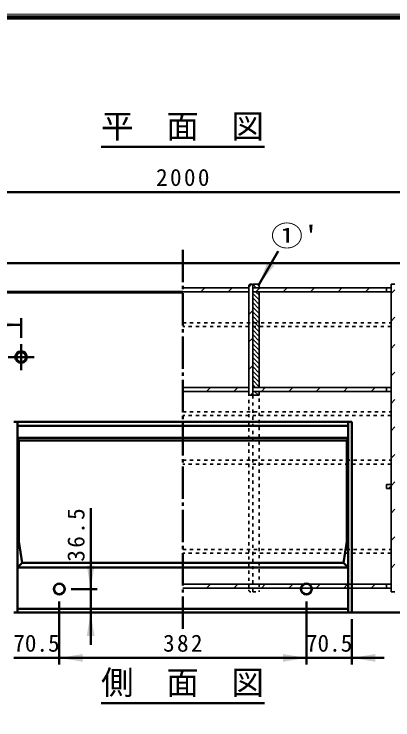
# Model space of a CAD drawing. Units: millimetres, scale not verified. Extents: x 100 to 4105, y 100 to 2870.
# Drawn here: x 2652 to 3237, y 1779 to 2870 of the extents above; entities that cross this region are included whole.
import ezdxf
from ezdxf.enums import TextEntityAlignment as Align

# ---------------------------------------------------------------- set-up
doc = ezdxf.new("R2010")
doc.units = ezdxf.units.MM
doc.header["$LTSCALE"] = 5
doc.linetypes.add('USER1', pattern=[2.2, 1, -1.2])
doc.linetypes.add('USER2', pattern=[13.4, 10, -1.2, 1, -1.2])
doc.layers.add('V-nasSTD', color=7, linetype='Continuous', lineweight=35)
doc.styles.add('ＭＳ ゴシック', font='')
doc.styles.get('ＭＳ ゴシック').set_extended_font_data('MS Gothic')

msp = doc.modelspace()

# ---------------------------------------------------------------- hatches: boundary and pattern name
at = {"layer": 'V-nasSTD'}
for points in [[(3053.872, 2480.969), (3030.676, 2452.792), (3043.48, 2486.969)], [(2626.676, 2383.792), (2662.676, 2389.792), (2626.676, 2395.792)], [(2764.176, 2017.292), (2770.176, 1981.292), (2776.176, 2017.292)], [(2764.176, 1908.792), (2770.176, 1944.792), (2776.176, 1908.792)], [(2757.676, 1880.792), (2721.676, 1874.792), (2757.676, 1868.792)], [(3067.676, 1868.792), (3103.676, 1874.792), (3067.676, 1880.792)], [(3210.176, 1880.792), (3174.176, 1874.792), (3210.176, 1868.792)]]:
    msp.add_hatch(color=256, dxfattribs=at).paths.add_polyline_path(points)

# ---------------------------------------------------------------- linework, layer by layer
at = {"layer": 'V-nasSTD', "lineweight": 100}
msp.add_line((4100, 2865), (105, 2865), dxfattribs=at)
at = {"layer": 'V-nasSTD', "lineweight": 50}
for p, q in [((2786.273, 2664.792), (3039.08, 2664.792)), ((1912.676, 2594.792), (3912.676, 2594.792)), ((3059.966, 2503.524), (3030.676, 2452.792)), ((3912.676, 2484.792), (1912.676, 2484.792)), ((2912.676, 2440.792), (1912.676, 2440.792)), ((2912.676, 2439.792), (1912.676, 2439.792)), ((2162.676, 2389.792), (2662.676, 2389.792)), ((2662.676, 2369.792), (2662.676, 2399.792)), ((2651.176, 2239.792), (2657.176, 2239.792)), ((2657.176, 2239.792), (2657.176, 1944.792)), ((2657.176, 2239.792), (3168.176, 2239.792)), ((3168.176, 2239.792), (3168.176, 1944.792)), ((3174.176, 2239.792), (3168.176, 2239.792)), ((3174.176, 2239.792), (3174.176, 1944.792)), ((2657.176, 2233.792), (3168.176, 2233.792)), ((2657.176, 2214.792), (3168.176, 2214.792)), ((2658.926, 2210.892), (2657.176, 2214.792)), ((3166.427, 2210.892), (3168.176, 2214.792)), ((2658.926, 2210.892), (3166.427, 2210.892)), ((2658.926, 2210.892), (2658.926, 2054.792)), ((3166.427, 2210.892), (3166.427, 2054.792)), ((2770.176, 2106.292), (2770.176, 1981.292)), ((2664.363, 2021.963), (2658.926, 2054.792)), ((3160.989, 2021.963), (3166.427, 2054.792)), ((2664.363, 2021.963), (2657.176, 2014.792)), ((2664.363, 2021.963), (3160.989, 2021.963)), ((3160.989, 2021.963), (3168.176, 2014.792)), ((2657.176, 2014.792), (3168.176, 2014.792)), ((2780.176, 1981.292), (2740.176, 1981.292)), ((2770.176, 1944.792), (2770.176, 1981.292)), ((2721.676, 1864.792), (2721.676, 1961.792)), ((3103.676, 1864.792), (3103.676, 1961.792)), ((2651.176, 1944.792), (2657.176, 1944.792)), ((2651.176, 1944.792), (2657.176, 1944.792)), ((2657.176, 1950.792), (3168.176, 1950.792)), ((2657.176, 1944.792), (3168.176, 1944.792)), ((2770.176, 1894.792), (2770.176, 1944.792)), ((3174.176, 1944.792), (3168.176, 1944.792)), ((3174.176, 1944.792), (3168.176, 1944.792)), ((3174.176, 1944.792), (3168.176, 1944.792)), ((3174.176, 1944.792), (3168.176, 1944.792)), ((3174.176, 1944.792), (3168.176, 1944.792)), ((3174.176, 1944.792), (3168.176, 1944.792)), ((3174.176, 1944.792), (3168.176, 1944.792)), ((3174.176, 1944.792), (3168.176, 1944.792)), ((3174.176, 1944.792), (3912.676, 1944.792)), ((3174.176, 1864.792), (3174.176, 1934.792)), ((2651.176, 1874.792), (2721.676, 1874.792)), ((2721.676, 1874.792), (3103.676, 1874.792)), ((3103.676, 1874.792), (3174.176, 1874.792)), ((3224.176, 1874.792), (3174.176, 1874.792)), ((2786.273, 1804.792), (3039.08, 1804.792))]:
    msp.add_line(p, q, dxfattribs=at)
at = {"layer": 'V-nasSTD', "linetype": 'USER2', "lineweight": 50}
for p, q in [((2912.676, 1919.792), (2912.676, 2509.792)), ((2662.676, 2359.792), (2662.676, 2319.792)), ((2642.676, 2339.792), (2682.676, 2339.792))]:
    msp.add_line(p, q, dxfattribs=at)
at = {"layer": 'V-nasSTD'}
for p, q in [((2912.676, 2446.792), (3014.676, 2446.792)), ((2940.567, 2440.792), (2946.567, 2446.792)), ((2982.993, 2440.792), (2988.993, 2446.792)), ((3019.064, 2452.452), (3014.676, 2448.064)), ((3014.676, 2449.792), (3014.676, 2286.792)), ((3030.676, 2452.792), (3020.676, 2452.792)), ((3020.676, 2452.792), (3030.676, 2452.792)), ((3020.676, 2452.792), (3020.676, 2446.792)), ((3020.676, 2452.792), (3020.676, 2449.792)), ((3030.676, 2452.792), (3020.676, 2452.792)), ((3020.676, 2452.792), (3020.676, 2449.792)), ((3020.676, 2452.43), (3026.314, 2446.792)), ((3020.676, 2449.792), (3020.676, 2280.792)), ((3020.676, 2446.792), (3227.676, 2446.792)), ((3030.676, 2446.049), (3025.42, 2440.792)), ((3027.385, 2452.792), (3030.676, 2449.501)), ((3030.676, 2452.792), (3030.676, 2446.792)), ((3030.676, 2446.792), (3030.676, 2452.792)), ((3031.42, 2446.792), (3030.676, 2446.049)), ((3067.846, 2440.792), (3073.846, 2446.792)), ((3110.273, 2440.792), (3116.273, 2446.792)), ((3152.699, 2440.792), (3158.699, 2446.792)), ((3195.125, 2440.792), (3201.125, 2446.792)), ((3234.676, 2446.792), (3227.676, 2446.792)), ((3227.676, 2446.792), (3227.676, 2440.792)), ((3234.676, 2452.792), (3240.676, 2452.792)), ((3234.676, 2452.792), (3234.676, 1976.792)), ((3240.676, 2443.917), (3234.676, 2437.917)), ((3014.676, 2440.792), (2912.676, 2440.792)), ((3227.676, 2440.792), (3020.676, 2440.792)), ((3020.676, 2438.288), (3030.676, 2428.288)), ((3025.243, 2440.792), (3030.676, 2435.359)), ((3030.676, 2440.792), (3030.676, 2292.792)), ((3030.676, 2393.672), (3030.676, 2440.792)), ((3227.676, 2440.792), (3234.676, 2440.792)), ((3020.676, 2431.217), (3030.676, 2421.217)), ((3020.676, 2424.146), (3030.676, 2414.146)), ((3020.676, 2411.637), (3014.676, 2405.637)), ((3020.676, 2417.075), (3030.676, 2407.075)), ((3020.676, 2410.004), (3030.676, 2400.004)), ((3020.676, 2402.932), (3030.676, 2392.932)), ((3240.676, 2401.49), (3234.676, 2395.49)), ((3020.676, 2395.861), (3030.676, 2385.861)), ((3030.676, 2387.672), (3030.676, 2393.672)), ((3020.676, 2388.79), (3030.676, 2378.79)), ((3020.676, 2381.719), (3030.676, 2371.719)), ((3030.676, 2292.792), (3030.676, 2387.672)), ((3020.676, 2369.211), (3014.676, 2363.211)), ((3020.676, 2374.648), (3030.676, 2364.648)), ((3020.676, 2367.577), (3030.676, 2357.577)), ((3020.676, 2360.506), (3030.676, 2350.506)), ((3240.676, 2359.064), (3234.676, 2353.064)), ((3020.676, 2353.435), (3030.676, 2343.435)), ((3020.676, 2346.364), (3030.676, 2336.364)), ((3020.676, 2339.293), (3030.676, 2329.293)), ((3020.676, 2326.785), (3014.676, 2320.785)), ((3020.676, 2332.222), (3030.676, 2322.222)), ((3020.676, 2325.151), (3030.676, 2315.151)), ((3020.676, 2318.08), (3030.676, 2308.08)), ((3240.676, 2316.637), (3234.676, 2310.637)), ((3020.676, 2311.009), (3030.676, 2301.009)), ((3020.676, 2303.937), (3030.676, 2293.937)), ((2912.676, 2292.792), (3014.676, 2292.792)), ((2949.257, 2286.792), (2955.257, 2292.792)), ((2991.684, 2286.792), (2997.684, 2292.792)), ((3020.676, 2296.866), (3024.751, 2292.792)), ((3020.676, 2292.792), (3227.676, 2292.792)), ((3040.11, 2292.792), (3034.11, 2286.792)), ((3076.537, 2286.792), (3082.537, 2292.792)), ((3118.963, 2286.792), (3124.963, 2292.792)), ((3161.389, 2286.792), (3167.389, 2292.792)), ((3203.816, 2286.792), (3209.816, 2292.792)), ((3234.676, 2292.792), (3227.676, 2292.792)), ((3227.676, 2292.792), (3227.676, 2286.792)), ((3014.676, 2286.792), (2912.676, 2286.792)), ((3014.676, 2286.792), (3014.676, 2280.792)), ((3014.676, 2280.792), (3020.676, 2280.792)), ((3020.676, 2284.358), (3017.11, 2280.792)), ((3227.676, 2286.792), (3020.676, 2286.792)), ((3020.676, 2282.724), (3022.608, 2280.792)), ((3020.676, 2280.792), (3030.676, 2280.792)), ((3023.68, 2286.792), (3029.68, 2280.792)), ((3030.676, 2286.792), (3030.676, 2280.792)), ((3234.676, 2286.792), (3227.676, 2286.792)), ((3240.676, 2274.211), (3234.676, 2268.211)), ((3240.676, 2231.785), (3234.676, 2225.785)), ((3240.676, 2189.358), (3234.676, 2183.358)), ((3234.676, 2142.792), (3227.676, 2142.792)), ((3227.676, 2142.792), (3227.676, 2136.792)), ((3234.676, 2140.932), (3230.537, 2136.792)), ((3240.676, 2146.932), (3234.676, 2140.932)), ((3227.676, 2136.792), (3234.676, 2136.792)), ((3240.676, 2104.505), (3234.676, 2098.505)), ((3240.676, 2062.079), (3234.676, 2056.079)), ((3240.676, 2019.653), (3234.676, 2013.653)), ((2912.676, 1988.792), (3227.676, 1988.792)), ((2912.676, 1988.637), (2912.831, 1988.792)), ((2949.257, 1982.792), (2955.257, 1988.792)), ((2991.684, 1982.792), (2997.684, 1988.792)), ((3040.11, 1988.792), (3034.11, 1982.792)), ((3076.537, 1982.792), (3082.537, 1988.792)), ((3118.963, 1982.792), (3124.963, 1988.792)), ((3161.389, 1982.792), (3167.389, 1988.792)), ((3203.816, 1982.792), (3209.816, 1988.792)), ((3234.676, 1988.792), (3227.676, 1988.792)), ((3227.676, 1988.792), (3227.676, 1982.792)), ((3227.676, 1982.792), (2912.676, 1982.792)), ((3227.676, 1982.792), (3234.676, 1982.792)), ((3234.676, 1976.792), (3240.676, 1976.792))]:
    msp.add_line(p, q, dxfattribs=at)
at = {"layer": 'V-nasSTD', "linetype": 'USER1'}
for p, q in [((3014.676, 2449.792), (3014.676, 1979.792)), ((2912.676, 2392.969), (3234.676, 2392.969)), ((3234.676, 2386.969), (2912.676, 2386.969)), ((3020.676, 2280.792), (3020.676, 1979.792)), ((3030.676, 2286.792), (3030.676, 1976.792)), ((2912.676, 2255.292), (3234.676, 2255.292)), ((3234.676, 2249.292), (2912.676, 2249.292)), ((2912.676, 2180.292), (3234.676, 2180.292)), ((3234.676, 2174.292), (2912.676, 2174.292)), ((2912.676, 2042.616), (3234.676, 2042.616)), ((3234.676, 2036.616), (2912.676, 2036.616)), ((3020.676, 1976.792), (3020.676, 1979.792)), ((3020.676, 1976.792), (3030.676, 1976.792))]:
    msp.add_line(p, q, dxfattribs=at)
at = {"layer": 'V-nasSTD', "lineweight": 13}
msp.add_lwpolyline([(100, 100), (100, 2870), (4105, 2870), (4105, 100)], close=True, dxfattribs=at)
at = {"layer": 'V-nasSTD', "lineweight": 50}
for centre, radius in [((2662.676, 2339.792), 9), ((2662.676, 2339.792), 8), ((2721.676, 1981.292), 8.5), ((2721.676, 1981.292), 8), ((3103.676, 1981.292), 8.5), ((3103.676, 1981.292), 8)]:
    msp.add_circle(centre, radius, dxfattribs=at)
at = {"layer": 'V-nasSTD'}
msp.add_arc((3017.676, 2449.792), 3, 0, 180, dxfattribs=at)
at = {"layer": 'V-nasSTD', "linetype": 'USER1'}
msp.add_arc((3017.676, 1979.792), 3, 180, 0, dxfattribs=at)

# ---------------------------------------------------------------- texts
at = {"layer": 'V-nasSTD', "style": 'ＭＳ ゴシック'}
for s, height, p in [('平\u3000面\u3000図', 36.95, (2786.273, 2715.192)), ('70.5', 26.39, (2650.426, 1910.792)), ('70.5', 26.39, (3102.926, 1910.792)), ('側\u3000面\u3000図', 36.95, (2786.273, 1855.192))]:
    msp.add_text(s, height=height, dxfattribs=at).set_placement(p, align=Align.TOP_LEFT)
at = {"layer": 'V-nasSTD', "style": 'ＭＳ ゴシック', "width": 1.15}
msp.add_text("①'", height=31.67, dxfattribs=at).set_placement((3048.729, 2543.073), align=Align.TOP_LEFT)
at = {"layer": 'V-nasSTD', "char_height": 26.39, "attachment_point": 1, "style": 'ＭＳ ゴシック'}
for s, insert in [('\\T1.2;2000', (2871.276, 2630.792)), ('\\T1.2;382', (2882.076, 1910.792))]:
    msp.add_mtext(s, dxfattribs=dict(at, insert=insert))
at = {"layer": 'V-nasSTD', "insert": (2734.176, 2023.492), "char_height": 26.39, "attachment_point": 1, "rotation": 90, "style": 'ＭＳ ゴシック'}
msp.add_mtext('\\T1.2;36.5', dxfattribs=at)

doc.saveas('drawing.dxf')
